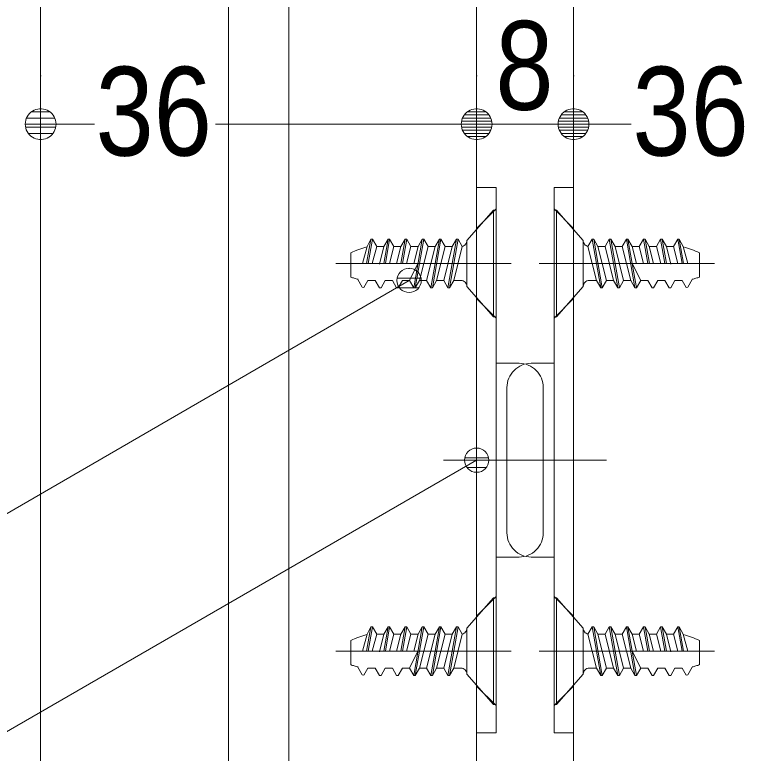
# Model space of a CAD drawing. Units: millimetres, scale not verified. Extents: x -6062 to 6062, y -3045 to 3045.
# Drawn here: x 814 to 1116.8, y 210.6 to 515.4 of the extents above; entities that cross this region are included whole.
import ezdxf
from ezdxf.enums import TextEntityAlignment as Align

# ---------------------------------------------------------------- set-up
doc = ezdxf.new("R2010")
doc.units = ezdxf.units.MM
doc.header["$LTSCALE"] = 20
for name, color, linetype, lineweight in [('0-0_2寸法-1', 7, 'Continuous', 9), ('0-1_0', 7, 'Continuous', 9), ('0-3_2寸法-3', 7, 'Continuous', 9), ('0-4_3一般', 7, 'Continuous', 9)]:
    doc.layers.add(name, color=color, linetype=linetype, lineweight=lineweight)
doc.styles.add('ＭＳ Ｐゴシック', font='')
doc.styles.get('ＭＳ Ｐゴシック').set_extended_font_data('MS PGothic')

# ---------------------------------------------------------------- blocks, each defined once
blk = doc.blocks.new('グループ-60')
at = {"layer": '0-4_3一般'}
for p, q in [((56483.7, 5494.9), (56503.7, 5494.9)), ((56483.7, 4614.9), (56483.7, 5494.9)), ((56723.7, 5244.9), (56503.7, 5494.9)), ((56503.7, 4614.9), (56503.7, 5494.9)), ((56723.7, 5244.9), (56723.7, 4864.9)), ((56797, 5254.9), (56810.3, 5254.9)), ((56797, 5254.9), (56867.7, 4854.9)), ((56938.3, 5254.9), (56951.7, 5254.9)), ((56938.3, 5254.9), (57009, 4854.9)), ((57079.7, 5254.9), (57093, 5254.9)), ((57079.7, 5254.9), (57150.3, 4854.9)), ((57221, 5254.9), (57186.4, 5194.9)), ((57221, 5254.9), (57256.3, 5054.9)), ((57221, 5254.9), (57234.3, 5254.9)), ((57269.7, 5054.9), (57234.3, 5254.9)), ((57234.3, 5254.9), (57269, 5194.9)), ((57362.3, 5254.9), (57397.7, 5054.9)), ((57411, 5054.9), (57375.7, 5254.9)), ((57539.2, 5054.9), (57503.7, 5254.9)), ((57503.7, 5254.9), (57517, 5254.9)), ((57517, 5254.9), (57552.7, 5054.9)), ((57548.8, 5194.9), (57517, 5254.9)), ((56915.6, 4914.9), (56845, 5194.9)), ((56903.7, 5194.9), (56845, 5194.9)), ((57057, 4914.9), (56986.3, 5194.9)), ((56986.3, 5194.9), (57045, 5194.9)), ((57163, 5054.9), (57127.6, 5194.9)), ((57127.6, 5194.9), (57186.4, 5194.9)), ((57186.4, 5194.9), (57221.7, 5054.9)), ((57304.3, 5054.9), (57269, 5194.9)), ((57269, 5194.9), (57327.7, 5194.9)), ((57446.8, 5050.3), (57410.3, 5194.9)), ((57410.3, 5194.9), (57469, 5194.9)), ((57587.4, 5054.9), (57548.8, 5194.9)), ((57683.7, 4943.3), (57683.7, 5143.3)), ((56463.7, 5054.9), (56415.3, 5054.9)), ((57807.3, 5054.9), (56463.7, 5054.9)), ((57128.3, 5054.9), (57198.3, 4914.9)), ((57221.7, 5054.9), (57683.7, 5054.9)), ((56833, 4914.9), (56773.7, 4914.9)), ((56833, 4914.9), (56867.7, 4854.9)), ((56881, 4854.9), (56915.6, 4914.9)), ((56915.6, 4914.9), (56974.4, 4914.9)), ((56974.4, 4914.9), (57009, 4854.9)), ((57022.3, 4854.9), (57057, 4914.9)), ((57115.7, 4914.9), (57057, 4914.9)), ((57115.7, 4914.9), (57150.3, 4854.9)), ((57163.7, 4854.9), (57198.3, 4914.9)), ((57258.3, 4914.9), (57198.3, 4914.9)), ((57399.6, 4914.9), (57339.6, 4914.9)), ((57398.4, 4914.9), (57433, 4854.9)), ((57446.3, 4854.9), (57481, 4914.9)), ((57540.9, 4914.9), (57481, 4914.9)), ((57540.9, 4914.9), (57574.3, 4857.1)), ((57587.7, 4859), (57624.1, 4922.1)), ((56503.7, 4614.9), (56723.7, 4864.9)), ((56867.7, 4854.9), (56881, 4854.9)), ((57009, 4854.9), (57022.3, 4854.9)), ((57150.3, 4854.9), (57163.7, 4854.9)), ((57574.3, 4857.1), (57587.7, 4859)), ((56483.7, 4614.9), (56503.7, 4614.9))]:
    blk.add_line(p, q, dxfattribs=at)
for points in [[(56797, 5254.9), (56762.4, 5194.9), (56833, 4914.9)], [(56881, 4854.9), (56810.3, 5254.9), (56845, 5194.9)], [(56938.3, 5254.9), (56903.7, 5194.9), (56974.4, 4914.9)], [(57022.3, 4854.9), (56951.7, 5254.9), (56986.3, 5194.9)], [(57079.7, 5254.9), (57045, 5194.9), (57115.7, 4914.9)], [(57163.7, 4854.9), (57093, 5254.9), (57127.6, 5194.9)], [(57362.3, 5254.9), (57327.7, 5194.9), (57363, 5054.9)], [(57362.3, 5254.9), (57375.7, 5254.9), (57410.3, 5194.9)], [(57503.7, 5254.9), (57469, 5194.9), (57505, 5054.9)], [(57257, 4914.9), (57291.7, 4854.9), (57305, 4854.9), (57339.6, 4914.9)], [(57433, 4854.9), (57446.3, 4854.9), (57481, 4914.9)]]:
    blk.add_lwpolyline(points, dxfattribs=at)
for centre, radius, start, end in [((56773.7, 5244.9), 50, 180, 218.85337), ((56773.7, 5244.9), 50, 218.85337, 257.70674), ((57313.7, 4319.2), 903.4, 70.33492, 74.8474), ((57313.7, 4319.2), 903.4, 65.82245, 70.33492), ((57535.6, 5314.9), 400, 287.20712, 291.73206), ((56773.7, 4864.9), 50, 135, 180), ((56773.7, 4864.9), 50, 90, 135), ((57535.6, 5314.9), 400, 282.68217, 287.20712)]:
    blk.add_arc(centre, radius, start, end, dxfattribs=at)
blk = doc.blocks.new('グループ-61')
at = {"layer": '0-4_3一般'}
for p, q in [((55983.7, 5494.9), (55763.7, 5244.9)), ((55983.7, 5494.9), (55983.7, 4614.9)), ((55983.7, 5494.9), (56003.7, 5494.9)), ((56003.7, 5494.9), (56003.7, 4614.9)), ((54934.6, 5054.9), (54970.3, 5254.9)), ((54970.3, 5254.9), (54938.6, 5194.9)), ((54983.7, 5254.9), (54948.1, 5054.9)), ((54970.3, 5254.9), (54983.7, 5254.9)), ((55111.7, 5254.9), (55076.3, 5054.9)), ((55089.7, 5054.9), (55125, 5254.9)), ((55253, 5254.9), (55217.7, 5054.9)), ((55218.4, 5194.9), (55253, 5254.9)), ((55231, 5054.9), (55266.3, 5254.9)), ((55253, 5254.9), (55266.3, 5254.9)), ((55301, 5194.9), (55266.3, 5254.9)), ((55337, 4854.9), (55407.7, 5254.9)), ((55394.3, 5254.9), (55407.7, 5254.9)), ((55478.3, 4854.9), (55549, 5254.9)), ((55535.7, 5254.9), (55549, 5254.9)), ((55619.7, 4854.9), (55690.3, 5254.9)), ((55677, 5254.9), (55690.3, 5254.9)), ((55763.7, 4864.9), (55763.7, 5244.9)), ((54938.6, 5194.9), (54899.9, 5054.9)), ((55018.3, 5194.9), (55077, 5194.9)), ((55077, 5194.9), (55040.5, 5050.3)), ((55159.6, 5194.9), (55218.4, 5194.9)), ((55218.4, 5194.9), (55183, 5054.9)), ((55265.6, 5054.9), (55301, 5194.9)), ((55301, 5194.9), (55359.7, 5194.9)), ((55359.7, 5194.9), (55324.4, 5054.9)), ((55501, 5194.9), (55430.4, 4914.9)), ((55442.3, 5194.9), (55501, 5194.9)), ((55642.4, 5194.9), (55571.7, 4914.9)), ((55642.4, 5194.9), (55583.6, 5194.9)), ((54803.7, 5143.3), (54803.7, 4943.3)), ((56023.7, 5054.9), (54680, 5054.9)), ((54803.7, 5054.9), (55265.6, 5054.9)), ((55289, 4914.9), (55359, 5054.9)), ((56072, 5054.9), (56023.7, 5054.9)), ((54863.2, 4922.1), (54899.7, 4859)), ((54913, 4857.1), (54946.4, 4914.9)), ((55006.4, 4914.9), (54946.4, 4914.9)), ((55006.4, 4914.9), (55041, 4854.9)), ((55054.3, 4854.9), (55089, 4914.9)), ((55147.7, 4914.9), (55087.7, 4914.9)), ((55289, 4914.9), (55229.1, 4914.9)), ((55289, 4914.9), (55323.7, 4854.9)), ((55337, 4854.9), (55371.6, 4914.9)), ((55430.4, 4914.9), (55371.6, 4914.9)), ((55430.4, 4914.9), (55465, 4854.9)), ((55478.3, 4854.9), (55513, 4914.9)), ((55513, 4914.9), (55571.7, 4914.9)), ((55571.7, 4914.9), (55606.3, 4854.9)), ((55619.7, 4854.9), (55654.3, 4914.9)), ((55713.7, 4914.9), (55654.3, 4914.9)), ((54899.7, 4859), (54913, 4857.1)), ((55323.7, 4854.9), (55337, 4854.9)), ((55465, 4854.9), (55478.3, 4854.9)), ((55606.3, 4854.9), (55619.7, 4854.9)), ((55763.7, 4864.9), (55983.7, 4614.9)), ((55983.7, 4614.9), (56003.7, 4614.9))]:
    blk.add_line(p, q, dxfattribs=at)
for points in [[(54982.3, 5054.9), (55018.3, 5194.9), (54983.7, 5254.9)], [(55077, 5194.9), (55111.7, 5254.9), (55125, 5254.9)], [(55124.3, 5054.9), (55159.6, 5194.9), (55125, 5254.9)], [(55359.7, 5194.9), (55394.3, 5254.9), (55323.7, 4854.9)], [(55371.6, 4914.9), (55442.3, 5194.9), (55407.7, 5254.9)], [(55501, 5194.9), (55535.7, 5254.9), (55465, 4854.9)], [(55513, 4914.9), (55583.6, 5194.9), (55549, 5254.9)], [(55642.4, 5194.9), (55677, 5254.9), (55606.3, 4854.9)], [(55654.3, 4914.9), (55725, 5194.9), (55690.3, 5254.9)], [(55006.4, 4914.9), (55041, 4854.9), (55054.3, 4854.9)], [(55147.7, 4914.9), (55182.3, 4854.9), (55195.7, 4854.9), (55230.3, 4914.9)]]:
    blk.add_lwpolyline(points, dxfattribs=at)
for centre, radius, start, end in [((55713.7, 5244.9), 50, 321.14663, 0), ((55173.7, 4319.2), 903.4, 105.1526, 109.66508), ((55713.7, 5244.9), 50, 282.29326, 321.14663), ((55173.7, 4319.2), 903.4, 109.66508, 114.17755), ((54951.8, 5314.9), 400, 248.26794, 252.79288), ((54951.8, 5314.9), 400, 252.79288, 257.31783), ((55713.7, 4864.9), 50, 45, 90), ((55713.7, 4864.9), 50, 0, 45)]:
    blk.add_arc(centre, radius, start, end, dxfattribs=at)
blk = doc.blocks.new('グループ-62')
at = {"layer": '0-4_3一般'}
for p, q in [((56483.7, 7814.9), (56483.7, 8694.9)), ((56483.7, 8694.9), (56503.7, 8694.9)), ((56503.7, 7814.9), (56503.7, 8694.9)), ((56723.7, 8444.9), (56503.7, 8694.9)), ((56723.7, 8444.9), (56723.7, 8064.9)), ((56797, 8454.9), (56762.4, 8394.9)), ((56797, 8454.9), (56810.3, 8454.9)), ((56810.3, 8454.9), (56845, 8394.9)), ((56881, 8054.9), (56810.3, 8454.9)), ((56938.3, 8454.9), (56903.7, 8394.9)), ((56938.3, 8454.9), (56951.7, 8454.9)), ((56951.7, 8454.9), (56986.3, 8394.9)), ((57022.3, 8054.9), (56951.7, 8454.9)), ((57079.7, 8454.9), (57045, 8394.9)), ((57079.7, 8454.9), (57093, 8454.9)), ((57093, 8454.9), (57127.6, 8394.9)), ((57163.7, 8054.9), (57093, 8454.9)), ((57221, 8454.9), (57256.3, 8254.9)), ((57269.7, 8254.9), (57234.3, 8454.9)), ((57362.3, 8454.9), (57327.7, 8394.9)), ((57362.3, 8454.9), (57397.7, 8254.9)), ((57362.3, 8454.9), (57375.7, 8454.9)), ((57375.7, 8454.9), (57410.3, 8394.9)), ((57411, 8254.9), (57375.7, 8454.9)), ((57503.7, 8454.9), (57469, 8394.9)), ((57503.7, 8454.9), (57517, 8454.9)), ((57539.2, 8254.9), (57503.7, 8454.9)), ((57548.8, 8394.9), (57517, 8454.9)), ((57517, 8454.9), (57552.7, 8254.9)), ((56762.4, 8394.9), (56833, 8114.9)), ((56903.7, 8394.9), (56845, 8394.9)), ((56903.7, 8394.9), (56974.4, 8114.9)), ((56986.3, 8394.9), (57045, 8394.9)), ((57045, 8394.9), (57115.7, 8114.9)), ((57127.6, 8394.9), (57186.4, 8394.9)), ((57163, 8254.9), (57127.6, 8394.9)), ((57269, 8394.9), (57327.7, 8394.9)), ((57304.3, 8254.9), (57269, 8394.9)), ((57327.7, 8394.9), (57363, 8254.9)), ((57410.3, 8394.9), (57469, 8394.9)), ((57446.8, 8250.3), (57410.3, 8394.9)), ((57469, 8394.9), (57505, 8254.9)), ((57587.4, 8254.9), (57548.8, 8394.9)), ((57683.7, 8143.3), (57683.7, 8343.3)), ((56463.7, 8254.9), (56415.3, 8254.9)), ((57807.3, 8254.9), (56463.7, 8254.9)), ((57128.3, 8254.9), (57198.3, 8114.9)), ((57221.7, 8254.9), (57683.7, 8254.9)), ((56833, 8114.9), (56773.7, 8114.9)), ((56833, 8114.9), (56867.7, 8054.9)), ((56915.6, 8114.9), (56974.4, 8114.9)), ((56974.4, 8114.9), (57009, 8054.9)), ((57115.7, 8114.9), (57057, 8114.9)), ((57115.7, 8114.9), (57150.3, 8054.9)), ((57163.7, 8054.9), (57198.3, 8114.9)), ((57258.3, 8114.9), (57198.3, 8114.9)), ((57257, 8114.9), (57291.7, 8054.9)), ((57305, 8054.9), (57339.6, 8114.9)), ((57399.6, 8114.9), (57339.6, 8114.9)), ((57398.4, 8114.9), (57433, 8054.9)), ((57446.3, 8054.9), (57481, 8114.9)), ((57540.9, 8114.9), (57481, 8114.9)), ((57540.9, 8114.9), (57574.3, 8057.1)), ((57587.7, 8059), (57624.1, 8122.1)), ((57291.7, 8054.9), (57305, 8054.9)), ((57574.3, 8057.1), (57587.7, 8059))]:
    blk.add_line(p, q, dxfattribs=at)
for points in [[(56797, 8454.9), (56867.7, 8054.9), (56881, 8054.9)], [(56938.3, 8454.9), (57009, 8054.9), (57022.3, 8054.9)], [(57079.7, 8454.9), (57150.3, 8054.9), (57163.7, 8054.9)], [(57221, 8454.9), (57186.4, 8394.9), (57221.7, 8254.9)], [(57221, 8454.9), (57234.3, 8454.9), (57269, 8394.9)], [(56881, 8054.9), (56915.6, 8114.9), (56845, 8394.9)], [(57022.3, 8054.9), (57057, 8114.9), (56986.3, 8394.9)], [(57433, 8054.9), (57446.3, 8054.9), (57481, 8114.9)], [(56483.7, 7814.9), (56503.7, 7814.9), (56723.7, 8064.9)]]:
    blk.add_lwpolyline(points, dxfattribs=at)
for centre, radius, start, end in [((56773.7, 8444.9), 50, 180, 218.85337), ((56773.7, 8444.9), 50, 218.85337, 257.70674), ((57313.7, 7519.2), 903.4, 70.33492, 74.8474), ((57313.7, 7519.2), 903.4, 65.82245, 70.33492), ((56773.7, 8064.9), 50, 90, 135), ((57535.6, 8514.9), 400, 282.68217, 287.20712), ((57535.6, 8514.9), 400, 287.20712, 291.73206), ((56773.7, 8064.9), 50, 135, 180)]:
    blk.add_arc(centre, radius, start, end, dxfattribs=at)
blk = doc.blocks.new('グループ-63')
at = {"layer": '0-4_3一般'}
for p, q in [((55983.7, 8694.9), (55763.7, 8444.9)), ((55983.7, 8694.9), (56003.7, 8694.9)), ((55983.7, 8694.9), (55983.7, 7814.9)), ((56003.7, 8694.9), (56003.7, 7814.9)), ((54934.6, 8254.9), (54970.3, 8454.9)), ((54970.3, 8454.9), (54938.6, 8394.9)), ((54983.7, 8454.9), (54948.1, 8254.9)), ((54970.3, 8454.9), (54983.7, 8454.9)), ((55018.3, 8394.9), (54983.7, 8454.9)), ((55111.7, 8454.9), (55076.3, 8254.9)), ((55077, 8394.9), (55111.7, 8454.9)), ((55089.7, 8254.9), (55125, 8454.9)), ((55111.7, 8454.9), (55125, 8454.9)), ((55159.6, 8394.9), (55125, 8454.9)), ((55253, 8454.9), (55217.7, 8254.9)), ((55231, 8254.9), (55266.3, 8454.9)), ((55394.3, 8454.9), (55323.7, 8054.9)), ((55359.7, 8394.9), (55394.3, 8454.9)), ((55394.3, 8454.9), (55407.7, 8454.9)), ((55442.3, 8394.9), (55407.7, 8454.9)), ((55535.7, 8454.9), (55465, 8054.9)), ((55501, 8394.9), (55535.7, 8454.9)), ((55535.7, 8454.9), (55549, 8454.9)), ((55583.6, 8394.9), (55549, 8454.9)), ((55677, 8454.9), (55606.3, 8054.9)), ((55642.4, 8394.9), (55677, 8454.9)), ((55677, 8454.9), (55690.3, 8454.9)), ((55725, 8394.9), (55690.3, 8454.9)), ((55763.7, 8064.9), (55763.7, 8444.9)), ((54938.6, 8394.9), (54899.9, 8254.9)), ((54982.3, 8254.9), (55018.3, 8394.9)), ((55018.3, 8394.9), (55077, 8394.9)), ((55077, 8394.9), (55040.5, 8250.3)), ((55124.3, 8254.9), (55159.6, 8394.9)), ((55159.6, 8394.9), (55218.4, 8394.9)), ((55218.4, 8394.9), (55183, 8254.9)), ((55301, 8394.9), (55359.7, 8394.9)), ((55359.7, 8394.9), (55324.4, 8254.9)), ((55371.6, 8114.9), (55442.3, 8394.9)), ((55442.3, 8394.9), (55501, 8394.9)), ((55513, 8114.9), (55583.6, 8394.9)), ((55642.4, 8394.9), (55583.6, 8394.9)), ((55654.3, 8114.9), (55725, 8394.9)), ((54803.7, 8343.3), (54803.7, 8143.3)), ((56023.7, 8254.9), (54680, 8254.9)), ((54803.7, 8254.9), (55265.6, 8254.9)), ((55289, 8114.9), (55359, 8254.9)), ((56072, 8254.9), (56023.7, 8254.9)), ((54863.2, 8122.1), (54899.7, 8059)), ((54913, 8057.1), (54946.4, 8114.9)), ((55006.4, 8114.9), (54946.4, 8114.9)), ((55006.4, 8114.9), (55041, 8054.9)), ((55054.3, 8054.9), (55089, 8114.9)), ((55147.7, 8114.9), (55087.7, 8114.9)), ((55147.7, 8114.9), (55182.3, 8054.9)), ((55195.7, 8054.9), (55230.3, 8114.9)), ((55289, 8114.9), (55229.1, 8114.9)), ((55289, 8114.9), (55323.7, 8054.9)), ((55337, 8054.9), (55371.6, 8114.9)), ((55430.4, 8114.9), (55371.6, 8114.9)), ((55478.3, 8054.9), (55513, 8114.9)), ((55513, 8114.9), (55571.7, 8114.9)), ((55619.7, 8054.9), (55654.3, 8114.9)), ((55713.7, 8114.9), (55654.3, 8114.9)), ((54899.7, 8059), (54913, 8057.1)), ((55182.3, 8054.9), (55195.7, 8054.9))]:
    blk.add_line(p, q, dxfattribs=at)
for points in [[(55218.4, 8394.9), (55253, 8454.9), (55266.3, 8454.9)], [(55265.6, 8254.9), (55301, 8394.9), (55266.3, 8454.9)], [(55323.7, 8054.9), (55337, 8054.9), (55407.7, 8454.9)], [(55465, 8054.9), (55478.3, 8054.9), (55549, 8454.9)], [(55606.3, 8054.9), (55619.7, 8054.9), (55690.3, 8454.9)], [(55501, 8394.9), (55430.4, 8114.9), (55465, 8054.9)], [(55642.4, 8394.9), (55571.7, 8114.9), (55606.3, 8054.9)], [(55006.4, 8114.9), (55041, 8054.9), (55054.3, 8054.9)], [(55763.7, 8064.9), (55983.7, 7814.9), (56003.7, 7814.9)]]:
    blk.add_lwpolyline(points, dxfattribs=at)
for centre, radius, start, end in [((55713.7, 8444.9), 50, 282.29326, 321.14663), ((55713.7, 8444.9), 50, 321.14663, 0), ((55173.7, 7519.2), 903.4, 109.66508, 114.17755), ((55173.7, 7519.2), 903.4, 105.1526, 109.66508), ((54951.8, 8514.9), 400, 248.26794, 252.79288), ((54951.8, 8514.9), 400, 252.79288, 257.31783), ((55713.7, 8064.9), 50, 45, 90), ((55713.7, 8064.9), 50, 0, 45)]:
    blk.add_arc(centre, radius, start, end, dxfattribs=at)
blk = doc.blocks.new('グループ-79')
at = {"layer": '0-4_3一般'}
for p, q in [((56643.7, 8881.3), (56483.7, 8881.3)), ((56483.7, 7431.3), (56483.7, 8881.3)), ((56643.7, 8521.3), (56643.7, 8881.3)), ((56483.7, 8704.9), (56643.7, 8544.9)), ((56643.7, 4381.3), (56643.7, 8521.3)), ((56358.8, 8254.9), (56773.8, 8254.9)), ((56643.7, 7964.9), (56483.7, 7804.9)), ((56483.7, 7431.3), (56293.7, 7431.3)), ((56483.7, 7431.3), (56483.7, 5831.3)), ((56093.7, 7231.3), (56093.7, 6031.3)), ((55918.1, 6631.3), (56916.1, 6631.3)), ((56483.7, 5831.3), (56293.7, 5831.3)), ((56483.7, 4381.3), (56483.7, 5831.3)), ((56483.7, 5504.9), (56643.7, 5344.9)), ((56358.8, 5054.9), (56812.8, 5054.9)), ((56643.7, 4764.9), (56483.7, 4604.9)), ((56483.7, 4381.3), (56643.7, 4381.3))]:
    blk.add_line(p, q, dxfattribs=at)
for centre, start, end in [((56293.7, 7231.3), 90, 135), ((56293.7, 7231.3), 135, 180), ((56293.7, 6031.3), 180, 225), ((56293.7, 6031.3), 225, 270)]:
    blk.add_arc(centre, 200, start, end, dxfattribs=at)
blk = doc.blocks.new('グループ-85')
at = {"layer": '0-4_3一般'}
for p, q in [((52243.7, -37700), (52243.7, 16304.9)), ((55843.7, 16304.9), (55843.7, -37700))]:
    blk.add_line(p, q, dxfattribs=at)
blk.add_lwpolyline([(54293.7, -35100), (54293.7, 13704.9), (53793.7, 13704.9), (53793.7, -35100)], close=True, dxfattribs=at)
blk = doc.blocks.new('グループ-95')
at = {"layer": '0-4_3一般'}
blk.add_lwpolyline([(60243.7, 16304.9), (60243.7, -37700), (56643.7, -37700), (56643.7, 16304.9)], close=True, dxfattribs=at)
blk = doc.blocks.new('グループ-106')
at = {"layer": '0-4_3一般'}
for p, q in [((55843.7, 8881.3), (55843.7, 8521.3)), ((56003.7, 8881.3), (55843.7, 8881.3)), ((56003.7, 8881.3), (56003.7, 7431.3)), ((55843.7, 8544.9), (56003.7, 8704.9)), ((55843.7, 8521.3), (55843.7, 4381.3)), ((55713.5, 8254.9), (56128.5, 8254.9)), ((56003.7, 7804.9), (55843.7, 7964.9)), ((56193.7, 7431.3), (56003.7, 7431.3)), ((56003.7, 5831.3), (56003.7, 7431.3)), ((56393.7, 6031.3), (56393.7, 7231.3)), ((55571.2, 6631.3), (56569.2, 6631.3)), ((56193.7, 5831.3), (56003.7, 5831.3)), ((56003.7, 5831.3), (56003.7, 4381.3)), ((55843.7, 5344.9), (56003.7, 5504.9)), ((55674.5, 5054.9), (56128.5, 5054.9)), ((56003.7, 4604.9), (55843.7, 4764.9)), ((55843.7, 4381.3), (56003.7, 4381.3))]:
    blk.add_line(p, q, dxfattribs=at)
for centre, start, end in [((56193.7, 7231.3), 45, 90), ((56193.7, 7231.3), 0, 45), ((56193.7, 6031.3), 315, 0), ((56193.7, 6031.3), 270, 315)]:
    blk.add_arc(centre, 200, start, end, dxfattribs=at)
blk = doc.blocks.new('グループ-107')
at = {"layer": '0-4_3一般'}
for name in ['グループ-85', 'グループ-95', 'グループ-106', 'グループ-79', 'グループ-63', 'グループ-62', 'グループ-61', 'グループ-60']:
    blk.add_blockref(name, (0, 0), dxfattribs=at)
blk = doc.blocks.new('グループ-108')
at = {"layer": '0-4_3一般'}
blk.add_blockref('グループ-107', (0, 0), dxfattribs=at)
blk = doc.blocks.new('_Dot')
at = {"layer": '0-1_0'}
for p, q in [((7.99, 6), (-7.99, 6)), ((-10, 0), (-20, 0)), ((9.78, 2), (-9.78, 2)), ((9.16, -3.98), (-9.16, -3.98)), ((6, -7.98), (-6, -7.98))]:
    blk.add_line(p, q, dxfattribs=at)
for points in [[(10, 0), (9.92, 1.25), (9.69, 2.49), (9.3, 3.68), (8.76, 4.82), (8.09, 5.88), (7.29, 6.85), (6.37, 7.71), (5.36, 8.44), (4.26, 9.05), (3.09, 9.51), (1.87, 9.82), (0.63, 9.98), (-0.63, 9.98), (-1.87, 9.82), (-3.09, 9.51), (-4.26, 9.05), (-5.36, 8.44), (-6.37, 7.71), (-7.29, 6.85), (-8.09, 5.88), (-8.76, 4.82), (-9.3, 3.68), (-9.69, 2.49), (-9.92, 1.25), (-10, 0), (0, 0)], [(-10, 0), (-9.92, -1.25), (-9.69, -2.49), (-9.3, -3.68), (-8.76, -4.82), (-8.09, -5.88), (-7.29, -6.85), (-6.37, -7.71), (-5.36, -8.44), (-4.26, -9.05), (-3.09, -9.51), (-1.87, -9.82), (-0.63, -9.98), (0.63, -9.98), (1.87, -9.82), (3.09, -9.51), (4.26, -9.05), (5.36, -8.44), (6.37, -7.71), (7.29, -6.85), (8.09, -5.88), (8.76, -4.82), (9.3, -3.68), (9.69, -2.49), (9.92, -1.25), (10, 0), (0, 0)]]:
    blk.add_lwpolyline(points, close=True, dxfattribs=at)

msp = doc.modelspace()

# ---------------------------------------------------------------- linework, layer by layer
at = {"layer": '0-0_2寸法-1'}
for p, q in [((824.68, 490.25), (824.88, 490.25)), ((1004.68, 474.06), (1004.68, 490.25)), ((1004.68, 490.25), (1004.88, 490.25)), ((1044.68, 490.25), (1044.88, 490.25)), ((1044.68, 490.25), (1044.88, 490.25)), ((837.4, 470.25), (846.89, 470.25)), ((991.97, 470.25), (896.83, 470.25)), ((1017.4, 470.25), (1031.97, 470.25)), ((1057.4, 470.25), (1068.53, 470.25))]:
    msp.add_line(p, q, dxfattribs=at)
at = {"layer": '0-3_2寸法-3'}
for p, q in [((976.99, 410.74), (976.61, 410.74)), ((976.99, 410.74), (976.61, 410.74)), ((981.69, 406.74), (971.9, 406.74)), ((980.79, 402.74), (972.8, 402.74)), ((1004.86, 336.56), (1004.51, 336.56)), ((1004.86, 336.56), (1004.51, 336.56)), ((1009.58, 332.56), (999.79, 332.56)), ((1008.68, 328.56), (1000.69, 328.56))]:
    msp.add_line(p, q, dxfattribs=at)
for points in [[(976.8, 405.75), (649.68, 216.28), (363.38, 216.28)], [(1004.68, 331.56), (649.68, 126.61), (303.38, 126.61)]]:
    msp.add_lwpolyline(points, dxfattribs=at)
for centre in [(976.8, 405.75), (976.8, 405.75), (1004.68, 331.56), (1004.68, 331.56)]:
    msp.add_circle(centre, 5.01, dxfattribs=at)

# ---------------------------------------------------------------- block references
at = {"layer": '0-0_2寸法-1', "xscale": 0.6356201, "yscale": 0.6356201, "rotation": 180}
for p in [(824.68, 470.25), (1004.68, 470.25), (1044.68, 470.25)]:
    msp.add_blockref('_Dot', p, dxfattribs=at)
at = {"layer": '0-0_2寸法-1', "xscale": 0.6356201, "yscale": 0.6356201}
for p in [(1004.68, 470.25), (1044.68, 470.25)]:
    msp.add_blockref('_Dot', p, dxfattribs=at)
at = {"layer": '0-4_3一般', "xscale": 0.05, "yscale": 0.05}
msp.add_blockref('グループ-108', (-1787.5, 0), dxfattribs=at)

# ---------------------------------------------------------------- texts
at = {"layer": '0-0_2寸法-1', "style": 'ＭＳ Ｐゴシック', "width": 0.9}
for s, p in [('8', (1012.39, 465.19)), ('36', (847.37, 446.28)), ('36', (1069.01, 446.28))]:
    msp.add_text(s, height=36.66, dxfattribs=at).set_placement(p, align=Align.BOTTOM_LEFT)

doc.saveas('drawing.dxf')
